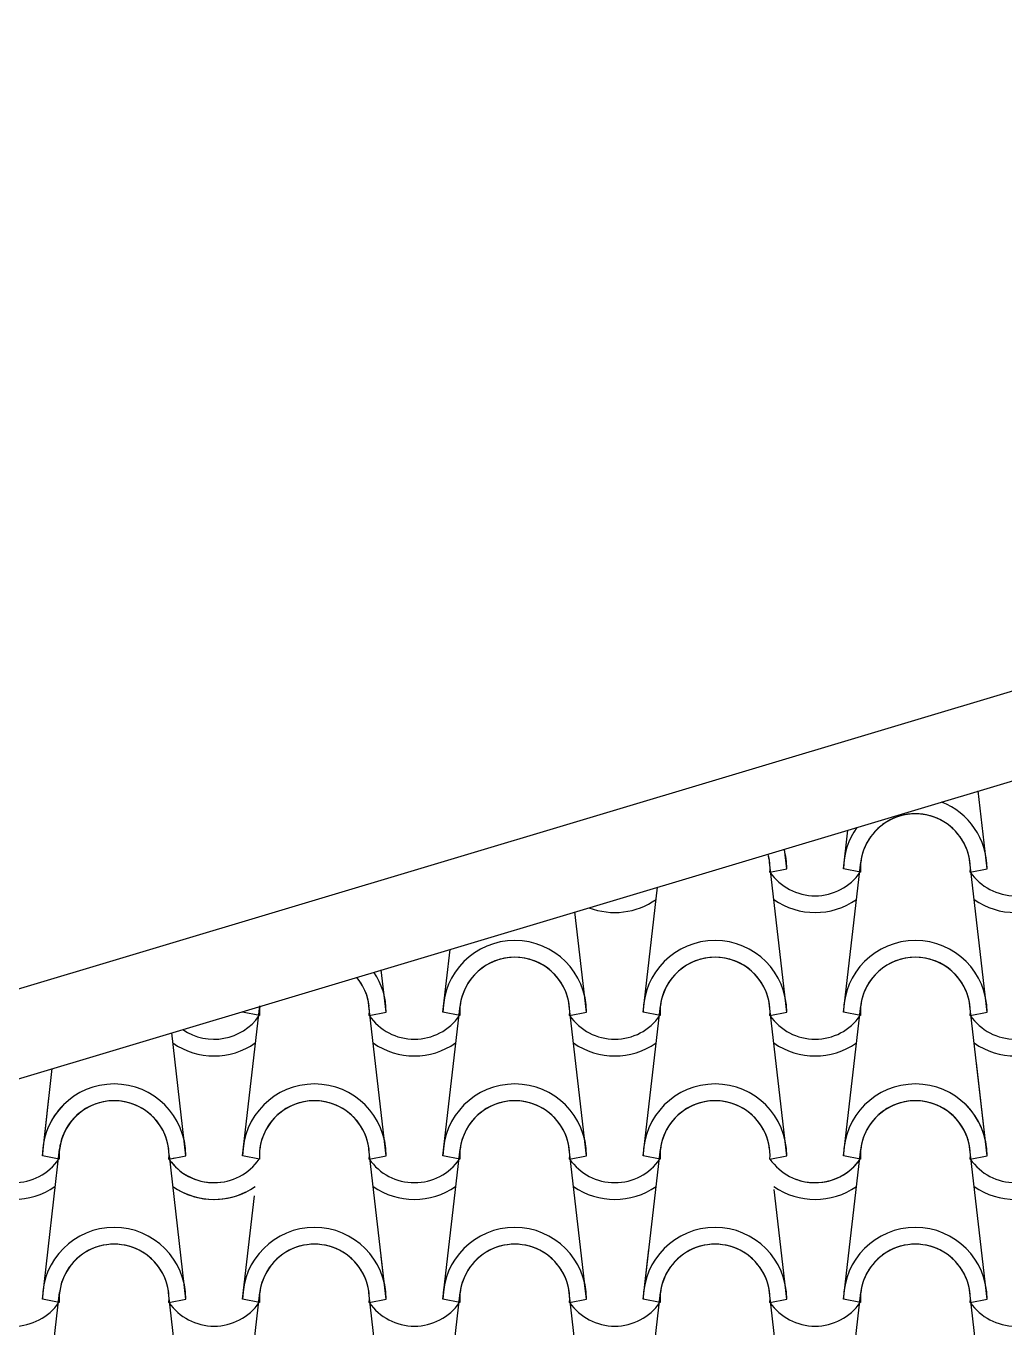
# Model space of a CAD drawing. Header units: millimetres. Extents: x -255 to 41745, y 236 to 29936.
# Drawn here: x 6914 to 7766, y 12860 to 13995 of the extents above; entities that cross this region are included whole.
import ezdxf

# ---------------------------------------------------------------- set-up
doc = ezdxf.new("R2010")
doc.units = ezdxf.units.MM
doc.layers.add('1', color=1, linetype='Continuous')
doc.layers.add('CALIDADES', color=7, linetype='Continuous')

msp = doc.modelspace()

# ---------------------------------------------------------------- linework, layer by layer
at = {"layer": '1'}
for p, q in [((7750.9, 13260.3), (7743.1, 13328.1)), ((7750.9, 13260.3), (7743.1, 13328.1)), ((7750.9, 13260.3), (7743.1, 13328.1)), ((7625.9, 13260.3), (7629.7, 13294.1)), ((7625.9, 13260.3), (7629.7, 13294.1)), ((7625.9, 13260.3), (7629.7, 13294.1)), ((7576.4, 13260.3), (7574.4, 13277.5)), ((7576.4, 13260.3), (7574.4, 13277.5)), ((7576.4, 13260.3), (7574.4, 13277.5)), ((7576.4, 13135.3), (7561.4, 13266)), ((7576.4, 13135.3), (7561.4, 13266)), ((7576.4, 13135.3), (7561.4, 13266)), ((7625.9, 13135.3), (7640.8, 13266)), ((7625.9, 13135.3), (7640.8, 13266)), ((7625.9, 13135.3), (7640.8, 13266)), ((7750.9, 13135.3), (7735.9, 13266)), ((7750.9, 13135.3), (7735.9, 13266)), ((7750.9, 13135.3), (7735.9, 13266)), ((7561.7, 13257.4), (7576.4, 13260.3)), ((7561.7, 13257.4), (7576.4, 13260.3)), ((7561.7, 13257.4), (7576.4, 13260.3)), ((7561.7, 13257.4), (7576.4, 13260.3)), ((7561.7, 13257.4), (7576.4, 13260.3)), ((7561.7, 13257.4), (7576.4, 13260.3)), ((7640.5, 13257.4), (7625.9, 13260.3)), ((7640.5, 13257.4), (7625.9, 13260.3)), ((7640.5, 13257.4), (7625.9, 13260.3)), ((7640.5, 13257.4), (7625.9, 13260.3)), ((7640.5, 13257.4), (7625.9, 13260.3)), ((7640.5, 13257.4), (7625.9, 13260.3)), ((7736.2, 13257.4), (7750.9, 13260.3)), ((7736.2, 13257.4), (7750.9, 13260.3)), ((7736.2, 13257.4), (7750.9, 13260.3)), ((7736.2, 13257.4), (7750.9, 13260.3)), ((7736.2, 13257.4), (7750.9, 13260.3)), ((7736.2, 13257.4), (7750.9, 13260.3)), ((7451.4, 13135.3), (7463.8, 13244.3)), ((7451.4, 13135.3), (7463.8, 13244.3)), ((7451.4, 13135.3), (7463.8, 13244.3)), ((7401.9, 13135.3), (7391.9, 13222.8)), ((7401.9, 13135.3), (7391.9, 13222.8)), ((7401.9, 13135.3), (7391.9, 13222.8)), ((7276.9, 13135.3), (7283.1, 13190.1)), ((7276.9, 13135.3), (7283.1, 13190.1)), ((7276.9, 13135.3), (7283.1, 13190.1)), ((7227.4, 13135.3), (7223.2, 13172.2)), ((7227.4, 13135.3), (7223.2, 13172.2)), ((7227.4, 13135.3), (7223.2, 13172.2)), ((7102.4, 13010.3), (7117.3, 13141)), ((7102.4, 13010.3), (7117.3, 13141)), ((7227.4, 13010.3), (7212.4, 13141)), ((7227.4, 13010.3), (7212.4, 13141)), ((7227.4, 13010.3), (7212.4, 13141)), ((7276.9, 13010.3), (7291.8, 13141)), ((7276.9, 13010.3), (7291.8, 13141)), ((7276.9, 13010.3), (7291.8, 13141)), ((7401.9, 13010.3), (7386.9, 13141)), ((7401.9, 13010.3), (7386.9, 13141)), ((7401.9, 13010.3), (7386.9, 13141)), ((7451.4, 13010.3), (7466.3, 13141)), ((7451.4, 13010.3), (7466.3, 13141)), ((7451.4, 13010.3), (7466.3, 13141)), ((7576.4, 13010.3), (7561.4, 13141)), ((7576.4, 13010.3), (7561.4, 13141)), ((7576.4, 13010.3), (7561.4, 13141)), ((7625.9, 13010.3), (7640.8, 13141)), ((7625.9, 13010.3), (7640.8, 13141)), ((7625.9, 13010.3), (7640.8, 13141)), ((7750.9, 13010.3), (7735.9, 13141)), ((7750.9, 13010.3), (7735.9, 13141)), ((7750.9, 13010.3), (7735.9, 13141)), ((7102.4, 13135.3), (7102.4, 13135.9)), ((7102.4, 13135.3), (7102.4, 13135.9)), ((7117, 13132.4), (7102.4, 13135.3)), ((7117, 13132.4), (7102.4, 13135.3)), ((7117, 13132.4), (7102.4, 13135.3)), ((7117, 13132.4), (7102.4, 13135.3)), ((7212.7, 13132.4), (7227.4, 13135.3)), ((7212.7, 13132.4), (7227.4, 13135.3)), ((7212.7, 13132.4), (7227.4, 13135.3)), ((7212.7, 13132.4), (7227.4, 13135.3)), ((7212.7, 13132.4), (7227.4, 13135.3)), ((7212.7, 13132.4), (7227.4, 13135.3)), ((7291.5, 13132.4), (7276.9, 13135.3)), ((7291.5, 13132.4), (7276.9, 13135.3)), ((7291.5, 13132.4), (7276.9, 13135.3)), ((7291.5, 13132.4), (7276.9, 13135.3)), ((7291.5, 13132.4), (7276.9, 13135.3)), ((7291.5, 13132.4), (7276.9, 13135.3)), ((7387.2, 13132.4), (7401.9, 13135.3)), ((7387.2, 13132.4), (7401.9, 13135.3)), ((7387.2, 13132.4), (7401.9, 13135.3)), ((7387.2, 13132.4), (7401.9, 13135.3)), ((7387.2, 13132.4), (7401.9, 13135.3)), ((7387.2, 13132.4), (7401.9, 13135.3)), ((7466, 13132.4), (7451.4, 13135.3)), ((7466, 13132.4), (7451.4, 13135.3)), ((7466, 13132.4), (7451.4, 13135.3)), ((7466, 13132.4), (7451.4, 13135.3)), ((7466, 13132.4), (7451.4, 13135.3)), ((7466, 13132.4), (7451.4, 13135.3)), ((7561.7, 13132.4), (7576.4, 13135.3)), ((7561.7, 13132.4), (7576.4, 13135.3)), ((7561.7, 13132.4), (7576.4, 13135.3)), ((7561.7, 13132.4), (7576.4, 13135.3)), ((7561.7, 13132.4), (7576.4, 13135.3)), ((7561.7, 13132.4), (7576.4, 13135.3)), ((7640.5, 13132.4), (7625.9, 13135.3)), ((7640.5, 13132.4), (7625.9, 13135.3)), ((7640.5, 13132.4), (7625.9, 13135.3)), ((7640.5, 13132.4), (7625.9, 13135.3)), ((7640.5, 13132.4), (7625.9, 13135.3)), ((7640.5, 13132.4), (7625.9, 13135.3)), ((7736.2, 13132.4), (7750.9, 13135.3)), ((7736.2, 13132.4), (7750.9, 13135.3)), ((7736.2, 13132.4), (7750.9, 13135.3)), ((7736.2, 13132.4), (7750.9, 13135.3)), ((7736.2, 13132.4), (7750.9, 13135.3)), ((7736.2, 13132.4), (7750.9, 13135.3)), ((7052.9, 13010.3), (7040.6, 13117.4)), ((7052.9, 13010.3), (7040.6, 13117.4)), ((6927.9, 13010.3), (6936.5, 13086.2)), ((6927.9, 13010.3), (6936.5, 13086.2)), ((7750.9, 13010.3), (7741.6, 13091.2)), ((6927.9, 13010.3), (6933.6, 13060.5)), ((7750.9, 13010.3), (7744.5, 13066)), ((6927.9, 12885.3), (6942.8, 13016)), ((7227.4, 12885.3), (7212.4, 13016)), ((7276.9, 12885.3), (7291.8, 13016)), ((7401.9, 12885.3), (7386.9, 13016)), ((7401.9, 12885.3), (7386.9, 13016)), ((7451.4, 12885.3), (7466.3, 13016)), ((7451.4, 12885.3), (7466.3, 13016)), ((7625.9, 12885.3), (7640.8, 13016)), ((7750.9, 12885.3), (7735.9, 13016)), ((6942.5, 13007.4), (6927.9, 13010.3)), ((6942.5, 13007.4), (6927.9, 13010.3)), ((6942.5, 13007.4), (6927.9, 13010.3)), ((6942.5, 13007.4), (6927.9, 13010.3)), ((6942.5, 13007.4), (6927.9, 13010.3)), ((6942.5, 13007.4), (6927.9, 13010.3)), ((6942.5, 13007.4), (6927.9, 13010.3)), ((7038.2, 13007.4), (7052.9, 13010.3)), ((7038.2, 13007.4), (7052.9, 13010.3)), ((7038.2, 13007.4), (7052.9, 13010.3)), ((7038.2, 13007.4), (7052.9, 13010.3)), ((7038.2, 13007.4), (7052.9, 13010.3)), ((7038.2, 13007.4), (7043, 13008.4)), ((7038.2, 13007.4), (7043, 13008.4)), ((7052.9, 12885.3), (7038.6, 13010.5)), ((7117, 13007.4), (7102.4, 13010.3)), ((7117, 13007.4), (7102.4, 13010.3)), ((7117, 13007.4), (7102.4, 13010.3)), ((7117, 13007.4), (7102.4, 13010.3)), ((7117, 13007.4), (7102.4, 13010.3)), ((7212.7, 13007.4), (7227.4, 13010.3)), ((7212.7, 13007.4), (7227.4, 13010.3)), ((7212.7, 13007.4), (7227.4, 13010.3)), ((7212.7, 13007.4), (7227.4, 13010.3)), ((7212.7, 13007.4), (7227.4, 13010.3)), ((7212.7, 13007.4), (7227.4, 13010.3)), ((7212.7, 13007.4), (7227.4, 13010.3)), ((7212.7, 13007.4), (7227.4, 13010.3)), ((7212.7, 13007.4), (7227.4, 13010.3)), ((7291.5, 13007.4), (7276.9, 13010.3)), ((7291.5, 13007.4), (7276.9, 13010.3)), ((7291.5, 13007.4), (7276.9, 13010.3)), ((7291.5, 13007.4), (7276.9, 13010.3)), ((7291.5, 13007.4), (7276.9, 13010.3)), ((7291.5, 13007.4), (7276.9, 13010.3)), ((7291.5, 13007.4), (7276.9, 13010.3)), ((7291.5, 13007.4), (7276.9, 13010.3)), ((7291.5, 13007.4), (7276.9, 13010.3)), ((7387.2, 13007.4), (7401.9, 13010.3)), ((7387.2, 13007.4), (7401.9, 13010.3)), ((7387.2, 13007.4), (7401.9, 13010.3)), ((7387.2, 13007.4), (7401.9, 13010.3)), ((7387.2, 13007.4), (7401.9, 13010.3)), ((7387.2, 13007.4), (7401.9, 13010.3)), ((7387.2, 13007.4), (7401.9, 13010.3)), ((7387.2, 13007.4), (7401.9, 13010.3)), ((7387.2, 13007.4), (7401.9, 13010.3)), ((7387.2, 13007.4), (7401.9, 13010.3)), ((7466, 13007.4), (7451.4, 13010.3)), ((7466, 13007.4), (7451.4, 13010.3)), ((7466, 13007.4), (7451.4, 13010.3)), ((7466, 13007.4), (7451.4, 13010.3)), ((7466, 13007.4), (7451.4, 13010.3)), ((7466, 13007.4), (7451.4, 13010.3)), ((7466, 13007.4), (7451.4, 13010.3)), ((7466, 13007.4), (7451.4, 13010.3)), ((7466, 13007.4), (7451.4, 13010.3)), ((7466, 13007.4), (7451.4, 13010.3)), ((7561.7, 13007.4), (7576.4, 13010.3)), ((7561.7, 13007.4), (7576.4, 13010.3)), ((7561.7, 13007.4), (7576.4, 13010.3)), ((7561.7, 13007.4), (7576.4, 13010.3)), ((7561.7, 13007.4), (7576.4, 13010.3)), ((7561.7, 13007.4), (7576.4, 13010.3)), ((7640.5, 13007.4), (7625.9, 13010.3)), ((7640.5, 13007.4), (7625.9, 13010.3)), ((7640.5, 13007.4), (7625.9, 13010.3)), ((7640.5, 13007.4), (7625.9, 13010.3)), ((7640.5, 13007.4), (7625.9, 13010.3)), ((7640.5, 13007.4), (7625.9, 13010.3)), ((7736.2, 13007.4), (7750.9, 13010.3)), ((7736.2, 13007.4), (7750.9, 13010.3)), ((7736.2, 13007.4), (7750.9, 13010.3)), ((7736.2, 13007.4), (7750.9, 13010.3)), ((7736.2, 13007.4), (7750.9, 13010.3)), ((7736.2, 13007.4), (7750.9, 13010.3)), ((7736.2, 13007.4), (7750.9, 13010.3)), ((7736.2, 13007.4), (7750.9, 13010.3)), ((7576.4, 12885.3), (7565.5, 12980.8)), ((7102.4, 12885.3), (7112.6, 12975.2)), ((7227.4, 12885.3), (7223.1, 12922.6)), ((7451.4, 12885.3), (7456.3, 12928.8)), ((7401.9, 12885.3), (7400, 12901.9)), ((6927.9, 12760.3), (6942.8, 12891)), ((7052.9, 12760.3), (7037.9, 12891)), ((7102.4, 12760.3), (7117.3, 12891)), ((7227.4, 12760.3), (7212.4, 12891)), ((7276.9, 12885.3), (7278.1, 12896.4)), ((7276.9, 12760.3), (7291.8, 12891)), ((7401.9, 12760.3), (7386.9, 12891)), ((7451.4, 12760.3), (7466.3, 12891)), ((7576.4, 12760.3), (7561.4, 12891)), ((7625.9, 12760.3), (7640.8, 12891)), ((7750.9, 12760.3), (7735.9, 12891)), ((6942.5, 12882.4), (6927.9, 12885.3)), ((6942.5, 12882.4), (6927.9, 12885.3)), ((7038.2, 12882.4), (7052.9, 12885.3)), ((7038.2, 12882.4), (7052.9, 12885.3)), ((7117, 12882.4), (7102.4, 12885.3)), ((7117, 12882.4), (7102.4, 12885.3)), ((7212.7, 12882.4), (7227.4, 12885.3)), ((7212.7, 12882.4), (7227.4, 12885.3)), ((7212.7, 12882.4), (7227.4, 12885.3)), ((7212.7, 12882.4), (7227.4, 12885.3)), ((7212.7, 12882.4), (7227.4, 12885.3)), ((7291.5, 12882.4), (7276.9, 12885.3)), ((7291.5, 12882.4), (7276.9, 12885.3)), ((7291.5, 12882.4), (7276.9, 12885.3)), ((7291.5, 12882.4), (7276.9, 12885.3)), ((7291.5, 12882.4), (7276.9, 12885.3)), ((7387.2, 12882.4), (7401.9, 12885.3)), ((7387.2, 12882.4), (7401.9, 12885.3)), ((7387.2, 12882.4), (7401.9, 12885.3)), ((7387.2, 12882.4), (7401.9, 12885.3)), ((7387.2, 12882.4), (7401.9, 12885.3)), ((7387.2, 12882.4), (7401.9, 12885.3)), ((7466, 12882.4), (7451.4, 12885.3)), ((7466, 12882.4), (7451.4, 12885.3)), ((7466, 12882.4), (7451.4, 12885.3)), ((7466, 12882.4), (7451.4, 12885.3)), ((7466, 12882.4), (7451.4, 12885.3)), ((7466, 12882.4), (7451.4, 12885.3)), ((7561.7, 12882.4), (7576.4, 12885.3)), ((7561.7, 12882.4), (7576.4, 12885.3)), ((7640.5, 12882.4), (7625.9, 12885.3)), ((7640.5, 12882.4), (7625.9, 12885.3)), ((7736.2, 12882.4), (7750.9, 12885.3)), ((7736.2, 12882.4), (7750.9, 12885.3))]:
    msp.add_line(p, q, dxfattribs=at)
for centre, radius, start, end in [((7688.4, 13260.3), 47.9, 356.4887, 183.5113), ((7688.4, 13260.3), 47.9, 356.4887, 183.5113), ((7688.4, 13260.3), 47.9, 356.4887, 183.5113), ((7688.4, 13260.3), 47.9, 356.4887, 183.5113), ((7688.4, 13260.3), 47.9, 356.4887, 183.5113), ((7688.4, 13260.3), 47.9, 356.4887, 183.5113), ((7688.4, 13260.3), 47.9, 6.838, 173.162), ((7688.4, 13260.3), 47.9, 6.838, 173.162), ((7688.4, 13260.3), 47.9, 6.838, 173.162), ((7688.4, 13260.3), 62.5, 0, 68.6326), ((7688.4, 13260.3), 62.5, 0, 68.6326), ((7688.4, 13260.3), 62.5, 0, 68.6326), ((7688.4, 13260.3), 62.5, 0, 68.6326), ((7688.4, 13260.3), 62.5, 0, 68.6326), ((7688.4, 13260.3), 62.5, 0, 68.6326), ((7688.4, 13260.3), 62.5, 144.7659, 180), ((7688.4, 13260.3), 62.5, 144.7659, 180), ((7688.4, 13260.3), 62.5, 144.7659, 180), ((7688.4, 13260.3), 62.5, 144.7659, 180), ((7688.4, 13260.3), 62.5, 144.7659, 180), ((7688.4, 13260.3), 62.5, 144.7659, 180), ((7513.9, 13260.3), 62.5, 0, 15.8399), ((7513.9, 13260.3), 62.5, 0, 15.8399), ((7513.9, 13260.3), 62.5, 0, 15.8399), ((7513.9, 13260.3), 62.5, 0, 15.8399), ((7513.9, 13260.3), 62.5, 0, 15.8399), ((7513.9, 13260.3), 62.5, 0, 15.8399), ((7513.9, 13260.3), 47.9, 6.838, 15.5784), ((7513.9, 13260.3), 47.9, 356.4887, 15.5784), ((7513.9, 13260.3), 47.9, 356.4887, 15.5784), ((7513.9, 13260.3), 47.9, 6.838, 15.5784), ((7513.9, 13260.3), 47.9, 356.4887, 15.5784), ((7513.9, 13260.3), 47.9, 356.4887, 15.5784), ((7513.9, 13260.3), 47.9, 6.838, 15.5784), ((7513.9, 13260.3), 47.9, 356.4887, 15.5784), ((7513.9, 13260.3), 47.9, 356.4887, 15.5784), ((7601.1, 13284.7), 47.9, 214.756, 325.244), ((7601.1, 13284.7), 47.9, 214.756, 325.244), ((7601.1, 13284.7), 47.9, 214.756, 325.244), ((7601.1, 13284.7), 47.9, 214.756, 325.244), ((7601.1, 13284.7), 47.9, 214.756, 325.244), ((7601.1, 13284.7), 47.9, 214.756, 325.244), ((7775.6, 13284.7), 47.9, 214.756, 325.244), ((7775.6, 13284.7), 47.9, 214.756, 325.244), ((7775.6, 13284.7), 47.9, 214.756, 325.244), ((7775.6, 13284.7), 47.9, 214.756, 325.244), ((7426.6, 13284.7), 62.5, 248.8906, 305.0692), ((7426.6, 13284.7), 62.5, 248.8906, 305.0692), ((7426.6, 13284.7), 62.5, 248.8906, 305.0692), ((7601.1, 13284.7), 62.5, 234.9308, 305.0692), ((7601.1, 13284.7), 62.5, 234.9308, 305.0692), ((7601.1, 13284.7), 62.5, 234.9308, 305.0692), ((7775.6, 13284.7), 62.5, 234.9308, 305.0692), ((7775.6, 13284.7), 62.5, 234.9308, 305.0692), ((7339.4, 13135.3), 62.5, 0, 180), ((7339.4, 13135.3), 62.5, 0, 180), ((7339.4, 13135.3), 62.5, 0, 180), ((7339.4, 13135.3), 62.5, 0, 180), ((7513.9, 13135.3), 62.5, 0, 180), ((7513.9, 13135.3), 62.5, 0, 180), ((7513.9, 13135.3), 62.5, 0, 180), ((7513.9, 13135.3), 62.5, 0, 180), ((7513.9, 13135.3), 62.5, 0, 180), ((7513.9, 13135.3), 62.5, 0, 180), ((7688.4, 13135.3), 62.5, 0, 180), ((7688.4, 13135.3), 62.5, 0, 180), ((7688.4, 13135.3), 62.5, 0, 180), ((7688.4, 13135.3), 62.5, 0, 180), ((7688.4, 13135.3), 62.5, 0, 180), ((7688.4, 13135.3), 62.5, 0, 180), ((7339.4, 13135.3), 47.9, 356.4887, 183.5113), ((7339.4, 13135.3), 47.9, 356.4887, 183.5113), ((7339.4, 13135.3), 47.9, 356.4887, 183.5113), ((7339.4, 13135.3), 47.9, 356.4887, 183.5113), ((7339.4, 13135.3), 47.9, 6.838, 173.162), ((7339.4, 13135.3), 47.9, 6.838, 173.162), ((7513.9, 13135.3), 47.9, 356.4887, 183.5113), ((7513.9, 13135.3), 47.9, 356.4887, 183.5113), ((7513.9, 13135.3), 47.9, 356.4887, 183.5113), ((7513.9, 13135.3), 47.9, 356.4887, 183.5113), ((7513.9, 13135.3), 47.9, 356.4887, 183.5113), ((7513.9, 13135.3), 47.9, 356.4887, 183.5113), ((7513.9, 13135.3), 47.9, 6.838, 173.162), ((7513.9, 13135.3), 47.9, 6.838, 173.162), ((7513.9, 13135.3), 47.9, 6.838, 173.162), ((7688.4, 13135.3), 47.9, 356.4887, 183.5113), ((7688.4, 13135.3), 47.9, 356.4887, 183.5113), ((7688.4, 13135.3), 47.9, 356.4887, 183.5113), ((7688.4, 13135.3), 47.9, 356.4887, 183.5113), ((7688.4, 13135.3), 47.9, 356.4887, 183.5113), ((7688.4, 13135.3), 47.9, 356.4887, 183.5113), ((7688.4, 13135.3), 47.9, 6.838, 173.162), ((7688.4, 13135.3), 47.9, 6.838, 173.162), ((7688.4, 13135.3), 47.9, 6.838, 173.162), ((7164.9, 13135.3), 47.9, 356.4887, 39.4163), ((7164.9, 13135.3), 47.9, 6.838, 39.4163), ((7164.9, 13135.3), 47.9, 356.4887, 39.4163), ((7164.9, 13135.3), 47.9, 6.838, 39.4163), ((7164.9, 13135.3), 47.9, 356.4887, 39.4163), ((7164.9, 13135.3), 47.9, 356.4887, 39.4163), ((7164.9, 13135.3), 62.5, 0, 33.9211), ((7164.9, 13135.3), 62.5, 0, 33.9211), ((7164.9, 13135.3), 62.5, 0, 33.9211), ((7164.9, 13135.3), 62.5, 0, 33.9211), ((7164.9, 13135.3), 47.9, 173.9821, 183.5113), ((7164.9, 13135.3), 47.9, 173.9821, 183.5113), ((7164.9, 13135.3), 47.9, 173.9821, 183.5113), ((7164.9, 13135.3), 47.9, 173.9821, 183.5113), ((7077.5, 13159.7), 47.9, 235.3648, 325.244), ((7077.5, 13159.7), 47.9, 235.3648, 325.244), ((7077.5, 13159.7), 47.9, 235.3648, 325.244), ((7077.5, 13159.7), 47.9, 235.3648, 325.244), ((7164.9, 13135.3), 62.5, 179.4774, 180), ((7164.9, 13135.3), 62.5, 179.4774, 180), ((7164.9, 13135.3), 62.5, 179.4774, 180), ((7164.9, 13135.3), 62.5, 179.4774, 180), ((7252, 13159.7), 47.9, 214.756, 325.244), ((7252, 13159.7), 47.9, 214.756, 325.244), ((7252, 13159.7), 47.9, 214.756, 325.244), ((7252, 13159.7), 47.9, 214.756, 325.244), ((7252, 13159.7), 47.9, 214.756, 325.244), ((7252, 13159.7), 47.9, 214.756, 325.244), ((7426.6, 13159.7), 47.9, 214.756, 325.244), ((7426.6, 13159.7), 47.9, 214.756, 325.244), ((7426.6, 13159.7), 47.9, 214.756, 325.244), ((7426.6, 13159.7), 47.9, 214.756, 325.244), ((7426.6, 13159.7), 47.9, 214.756, 325.244), ((7426.6, 13159.7), 47.9, 214.756, 325.244), ((7601.1, 13159.7), 47.9, 214.756, 325.244), ((7601.1, 13159.7), 47.9, 214.756, 325.244), ((7601.1, 13159.7), 47.9, 214.756, 325.244), ((7601.1, 13159.7), 47.9, 214.756, 325.244), ((7601.1, 13159.7), 47.9, 214.756, 325.244), ((7601.1, 13159.7), 47.9, 214.756, 325.244), ((7775.6, 13159.7), 47.9, 214.756, 325.244), ((7775.6, 13159.7), 47.9, 214.756, 325.244), ((7775.6, 13159.7), 47.9, 214.756, 325.244), ((7775.6, 13159.7), 47.9, 214.756, 325.244), ((7077.5, 13159.7), 62.5, 234.9308, 305.0692), ((7077.5, 13159.7), 62.5, 234.9308, 305.0692), ((7252, 13159.7), 62.5, 234.9308, 305.0692), ((7252, 13159.7), 62.5, 234.9308, 305.0692), ((7252, 13159.7), 62.5, 234.9308, 305.0692), ((7426.6, 13159.7), 62.5, 234.9308, 305.0692), ((7426.6, 13159.7), 62.5, 234.9308, 305.0692), ((7426.6, 13159.7), 62.5, 234.9308, 305.0692), ((7601.1, 13159.7), 62.5, 234.9308, 305.0692), ((7601.1, 13159.7), 62.5, 234.9308, 305.0692), ((7601.1, 13159.7), 62.5, 234.9308, 305.0692), ((7775.6, 13159.7), 62.5, 234.9308, 305.0692), ((7775.6, 13159.7), 62.5, 234.9308, 305.0692), ((6990.4, 13010.3), 62.5, 0, 180), ((6990.4, 13010.3), 62.5, 0, 180), ((6990.4, 13010.3), 62.5, 0, 180), ((6990.4, 13010.3), 62.5, 0, 180), ((6990.4, 13010.3), 62.5, 0, 180), ((7164.9, 13010.3), 62.5, 0, 180), ((7164.9, 13010.3), 62.5, 0, 180), ((7164.9, 13010.3), 62.5, 0, 180), ((7164.9, 13010.3), 62.5, 0, 180), ((7164.9, 13010.3), 62.5, 0, 180), ((7339.4, 13010.3), 62.5, 0, 180), ((7339.4, 13010.3), 62.5, 0, 180), ((7339.4, 13010.3), 62.5, 0, 180), ((7339.4, 13010.3), 62.5, 0, 180), ((7339.4, 13010.3), 62.5, 0, 180), ((7339.4, 13010.3), 62.5, 0, 180), ((7339.4, 13010.3), 62.5, 0, 180), ((7513.9, 13010.3), 62.5, 0, 180), ((7513.9, 13010.3), 62.5, 0, 180), ((7513.9, 13010.3), 62.5, 0, 180), ((7513.9, 13010.3), 62.5, 0, 180), ((7513.9, 13010.3), 62.5, 0, 180), ((7513.9, 13010.3), 62.5, 0, 180), ((7688.4, 13010.3), 62.5, 0, 180), ((7688.4, 13010.3), 62.5, 0, 180), ((7688.4, 13010.3), 62.5, 0, 180), ((7688.4, 13010.3), 62.5, 0, 180), ((7688.4, 13010.3), 62.5, 0, 180), ((7688.4, 13010.3), 62.5, 0, 180), ((6990.4, 13010.3), 47.9, 356.4887, 183.5113), ((6990.4, 13010.3), 47.9, 356.4887, 183.5113), ((6990.4, 13010.3), 47.9, 356.4887, 183.5113), ((6990.4, 13010.3), 47.9, 356.4887, 183.5113), ((6990.4, 13010.3), 47.9, 356.4887, 183.5113), ((6990.4, 13010.3), 47.9, 6.838, 173.162), ((6990.4, 13010.3), 47.9, 6.838, 173.162), ((7164.9, 13010.3), 47.9, 356.4887, 183.5113), ((7164.9, 13010.3), 47.9, 356.4887, 183.5113), ((7164.9, 13010.3), 47.9, 356.4887, 183.5113), ((7164.9, 13010.3), 47.9, 356.4887, 183.5113), ((7164.9, 13010.3), 47.9, 356.4887, 183.5113), ((7164.9, 13010.3), 47.9, 6.838, 173.162), ((7164.9, 13010.3), 47.9, 6.838, 173.162), ((7339.4, 13010.3), 47.9, 356.4887, 183.5113), ((7339.4, 13010.3), 47.9, 356.4887, 183.5113), ((7339.4, 13010.3), 47.9, 356.4887, 183.5113), ((7339.4, 13010.3), 47.9, 356.4887, 183.5113), ((7339.4, 13010.3), 47.9, 356.4887, 183.5113), ((7339.4, 13010.3), 47.9, 356.4887, 183.5113), ((7339.4, 13010.3), 47.9, 356.4887, 183.5113), ((7339.4, 13010.3), 47.9, 6.838, 173.162), ((7339.4, 13010.3), 47.9, 6.838, 173.162), ((7339.4, 13010.3), 47.9, 6.838, 173.162), ((7513.9, 13010.3), 47.9, 356.4887, 183.5113), ((7513.9, 13010.3), 47.9, 356.4887, 183.5113), ((7513.9, 13010.3), 47.9, 356.4887, 183.5113), ((7513.9, 13010.3), 47.9, 356.4887, 183.5113), ((7513.9, 13010.3), 47.9, 356.4887, 183.5113), ((7513.9, 13010.3), 47.9, 356.4887, 183.5113), ((7513.9, 13010.3), 47.9, 6.838, 173.162), ((7513.9, 13010.3), 47.9, 6.838, 173.162), ((7688.4, 13010.3), 47.9, 356.4887, 183.5113), ((7688.4, 13010.3), 47.9, 356.4887, 183.5113), ((7688.4, 13010.3), 47.9, 356.4887, 183.5113), ((7688.4, 13010.3), 47.9, 356.4887, 183.5113), ((7688.4, 13010.3), 47.9, 356.4887, 183.5113), ((7688.4, 13010.3), 47.9, 356.4887, 183.5113), ((7688.4, 13010.3), 47.9, 6.838, 173.162), ((7688.4, 13010.3), 47.9, 6.838, 173.162), ((7688.4, 13010.3), 62.5, 0, 50.2043), ((7688.4, 13010.3), 62.5, 0, 50.2043), ((6990.4, 13010.3), 62.5, 135.0116, 180), ((6990.4, 13010.3), 62.5, 135.0116, 180), ((6990.4, 13010.3), 47.9, 128.6934, 183.5113), ((6990.4, 13010.3), 47.9, 128.6934, 183.5113), ((6990.4, 13010.3), 47.9, 128.6934, 173.162), ((7688.4, 13010.3), 47.9, 6.838, 58.5469), ((7688.4, 13010.3), 47.9, 356.4887, 58.5469), ((7688.4, 13010.3), 47.9, 356.4887, 58.5469), ((6903, 13034.7), 47.9, 214.756, 325.244), ((6903, 13034.7), 47.9, 214.756, 325.244), ((6903, 13034.7), 47.9, 214.756, 325.244), ((6903, 13034.7), 47.9, 214.756, 325.244), ((6903, 13034.7), 47.9, 214.756, 325.244), ((6903, 13034.7), 47.9, 214.756, 325.244), ((6903, 13034.7), 47.9, 214.756, 325.244), ((6990.4, 13010.3), 47.9, 356.4887, 0.3703), ((6990.4, 13010.3), 47.9, 356.4887, 0.3703), ((7077.5, 13034.7), 47.9, 214.756, 280.8202), ((7077.5, 13034.7), 47.9, 214.756, 280.8202), ((7077.5, 13034.7), 47.9, 214.756, 325.244), ((7077.5, 13034.7), 47.9, 214.756, 325.244), ((7077.5, 13034.7), 47.9, 214.756, 325.244), ((7077.5, 13034.7), 47.9, 214.756, 325.244), ((7077.5, 13034.7), 47.9, 214.756, 325.244), ((7252, 13034.7), 47.9, 214.756, 325.244), ((7252, 13034.7), 47.9, 214.756, 325.244), ((7252, 13034.7), 47.9, 214.756, 325.244), ((7252, 13034.7), 47.9, 214.756, 325.244), ((7252, 13034.7), 47.9, 214.756, 325.244), ((7252, 13034.7), 47.9, 214.756, 325.244), ((7252, 13034.7), 47.9, 214.756, 325.244), ((7252, 13034.7), 47.9, 214.756, 325.244), ((7252, 13034.7), 47.9, 214.756, 325.244), ((7426.6, 13034.7), 47.9, 214.756, 325.244), ((7426.6, 13034.7), 47.9, 214.756, 325.244), ((7426.6, 13034.7), 47.9, 214.756, 325.244), ((7426.6, 13034.7), 47.9, 214.756, 325.244), ((7426.6, 13034.7), 47.9, 214.756, 325.244), ((7426.6, 13034.7), 47.9, 214.756, 325.244), ((7426.6, 13034.7), 47.9, 214.756, 325.244), ((7426.6, 13034.7), 47.9, 214.756, 325.244), ((7426.6, 13034.7), 47.9, 214.756, 325.244), ((7426.6, 13034.7), 47.9, 214.756, 325.244), ((7601.1, 13034.7), 47.9, 214.756, 325.244), ((7601.1, 13034.7), 47.9, 214.756, 325.244), ((7601.1, 13034.7), 47.9, 214.756, 325.244), ((7601.1, 13034.7), 47.9, 214.756, 325.244), ((7601.1, 13034.7), 47.9, 214.756, 325.244), ((7601.1, 13034.7), 47.9, 214.756, 325.244), ((7601.1, 13034.7), 47.9, 249.6646, 325.244), ((7601.1, 13034.7), 47.9, 249.6646, 325.244), ((7775.6, 13034.7), 47.9, 214.756, 325.244), ((7775.6, 13034.7), 47.9, 214.756, 325.244), ((7775.6, 13034.7), 47.9, 214.756, 325.244), ((7775.6, 13034.7), 47.9, 214.756, 325.244), ((7775.6, 13034.7), 47.9, 214.756, 325.244), ((6903, 13034.7), 62.5, 234.9308, 305.0692), ((6903, 13034.7), 62.5, 234.9308, 305.0692), ((6903, 13034.7), 62.5, 234.9308, 305.0692), ((7077.5, 13034.7), 62.5, 234.9308, 296.3638), ((7077.5, 13034.7), 62.5, 234.9308, 305.0692), ((7077.5, 13034.7), 62.5, 234.9308, 305.0692), ((7252, 13034.7), 62.5, 234.9308, 305.0692), ((7252, 13034.7), 62.5, 234.9308, 305.0692), ((7252, 13034.7), 62.5, 234.9308, 305.0692), ((7252, 13034.7), 62.5, 234.9308, 305.0692), ((7426.6, 13034.7), 62.5, 234.9308, 305.0692), ((7426.6, 13034.7), 62.5, 234.9308, 305.0692), ((7426.6, 13034.7), 62.5, 234.9308, 305.0692), ((7426.6, 13034.7), 62.5, 234.9308, 305.0692), ((7601.1, 13034.7), 62.5, 234.9308, 305.0692), ((7601.1, 13034.7), 62.5, 234.9308, 305.0692), ((7601.1, 13034.7), 62.5, 234.9308, 305.0692), ((7775.6, 13034.7), 62.5, 234.9308, 305.0692), ((7775.6, 13034.7), 62.5, 234.9308, 305.0692), ((6990.4, 12885.3), 62.5, 0, 180), ((6990.4, 12885.3), 62.5, 0, 180), ((7164.9, 12885.3), 62.5, 0, 180), ((7164.9, 12885.3), 62.5, 0, 180), ((7339.4, 12885.3), 62.5, 0, 180), ((7339.4, 12885.3), 62.5, 0, 180), ((7339.4, 12885.3), 62.5, 0, 180), ((7513.9, 12885.3), 62.5, 0, 180), ((7513.9, 12885.3), 62.5, 0, 180), ((7688.4, 12885.3), 62.5, 0, 180), ((7688.4, 12885.3), 62.5, 0, 180), ((6990.4, 12885.3), 47.9, 356.4887, 183.5113), ((6990.4, 12885.3), 47.9, 356.4887, 183.5113), ((6990.4, 12885.3), 47.9, 6.838, 173.162), ((7164.9, 12885.3), 47.9, 356.4887, 183.5113), ((7164.9, 12885.3), 47.9, 356.4887, 183.5113), ((7164.9, 12885.3), 47.9, 6.838, 173.162), ((7339.4, 12885.3), 47.9, 356.4887, 183.5113), ((7339.4, 12885.3), 47.9, 356.4887, 183.5113), ((7339.4, 12885.3), 47.9, 356.4887, 183.5113), ((7339.4, 12885.3), 47.9, 6.838, 173.162), ((7513.9, 12885.3), 47.9, 356.4887, 183.5113), ((7513.9, 12885.3), 47.9, 356.4887, 183.5113), ((7513.9, 12885.3), 47.9, 6.838, 173.162), ((7688.4, 12885.3), 47.9, 356.4887, 183.5113), ((7688.4, 12885.3), 47.9, 356.4887, 183.5113), ((7688.4, 12885.3), 47.9, 6.838, 173.162), ((7339.4, 12885.3), 62.5, 0, 15.2654), ((7339.4, 12885.3), 62.5, 0, 15.2654), ((7339.4, 12885.3), 62.5, 169.6869, 180), ((7339.4, 12885.3), 62.5, 169.6869, 180), ((7339.4, 12885.3), 47.9, 174.4696, 183.5113), ((7339.4, 12885.3), 47.9, 174.4696, 183.5113), ((7339.4, 12885.3), 47.9, 6.838, 12.1097), ((7339.4, 12885.3), 47.9, 356.4887, 12.1097), ((7339.4, 12885.3), 47.9, 356.4887, 12.1097), ((6903, 12909.7), 47.9, 214.756, 325.244), ((6903, 12909.7), 47.9, 214.756, 325.244), ((7077.5, 12909.7), 47.9, 214.756, 325.244), ((7077.5, 12909.7), 47.9, 214.756, 325.244), ((7252, 12909.7), 47.9, 214.756, 325.244), ((7252, 12909.7), 47.9, 214.756, 325.244), ((7252, 12909.7), 47.9, 214.756, 325.244), ((7252, 12909.7), 47.9, 214.756, 325.244), ((7252, 12909.7), 47.9, 214.756, 325.244), ((7426.6, 12909.7), 47.9, 214.756, 325.244), ((7426.6, 12909.7), 47.9, 214.756, 325.244), ((7426.6, 12909.7), 47.9, 214.756, 325.244), ((7426.6, 12909.7), 47.9, 214.756, 325.244), ((7426.6, 12909.7), 47.9, 214.756, 325.244), ((7426.6, 12909.7), 47.9, 214.756, 325.244), ((7601.1, 12909.7), 47.9, 214.756, 325.244), ((7601.1, 12909.7), 47.9, 214.756, 325.244), ((7775.6, 12909.7), 47.9, 214.756, 325.244), ((7775.6, 12909.7), 47.9, 214.756, 325.244)]:
    msp.add_arc(centre, radius, start, end, dxfattribs=at)
at = {"layer": 'CALIDADES'}
for p, q in [((3257.1, 12060.6), (9703.9, 13994.7)), ((3278.6, 11988.8), (9725.5, 13922.8))]:
    msp.add_line(p, q, dxfattribs=at)

doc.saveas('drawing.dxf')
